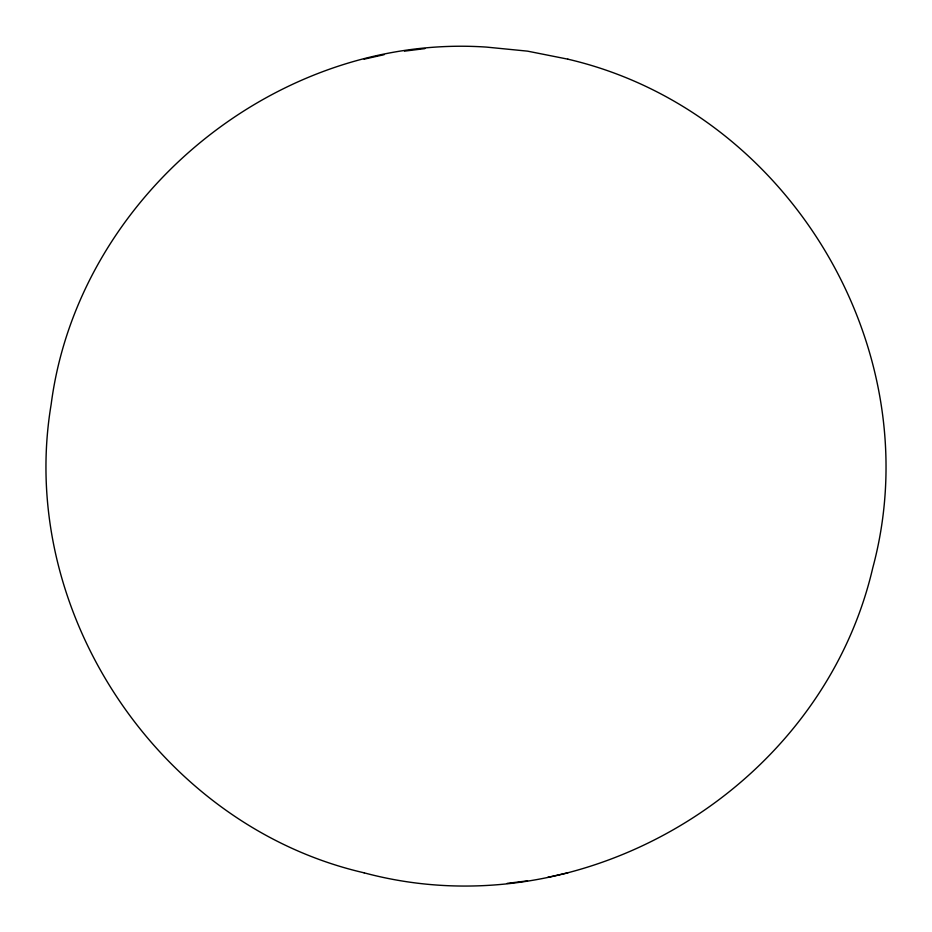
<?xml version="1.0" encoding="UTF-8"?>
<svg xmlns="http://www.w3.org/2000/svg" width="932" height="932" viewBox="0 0 932 932"><rect width="100%" height="100%" fill="white"/><g stroke="black" fill="none" stroke-linecap="round" stroke-linejoin="round"><path stroke-width="1.4" d="M567.891 59.17L527.524 51.144L486.492 47.101C277.084 32.83 78.102 196.372 51.144 404.465C16.438 611.415 159.617 825.752 364.144 872.83M364.109 872.83C582.78 931.569 821.5 788.425 872.76 567.903C931.639 349.337 788.309 110.395 567.856 59.17M364.109 59.17L384.194 54.662M547.806 877.338L567.891 872.83M404.476 51.144L424.899 48.615M507.101 883.385L527.524 880.857"/></g></svg>
